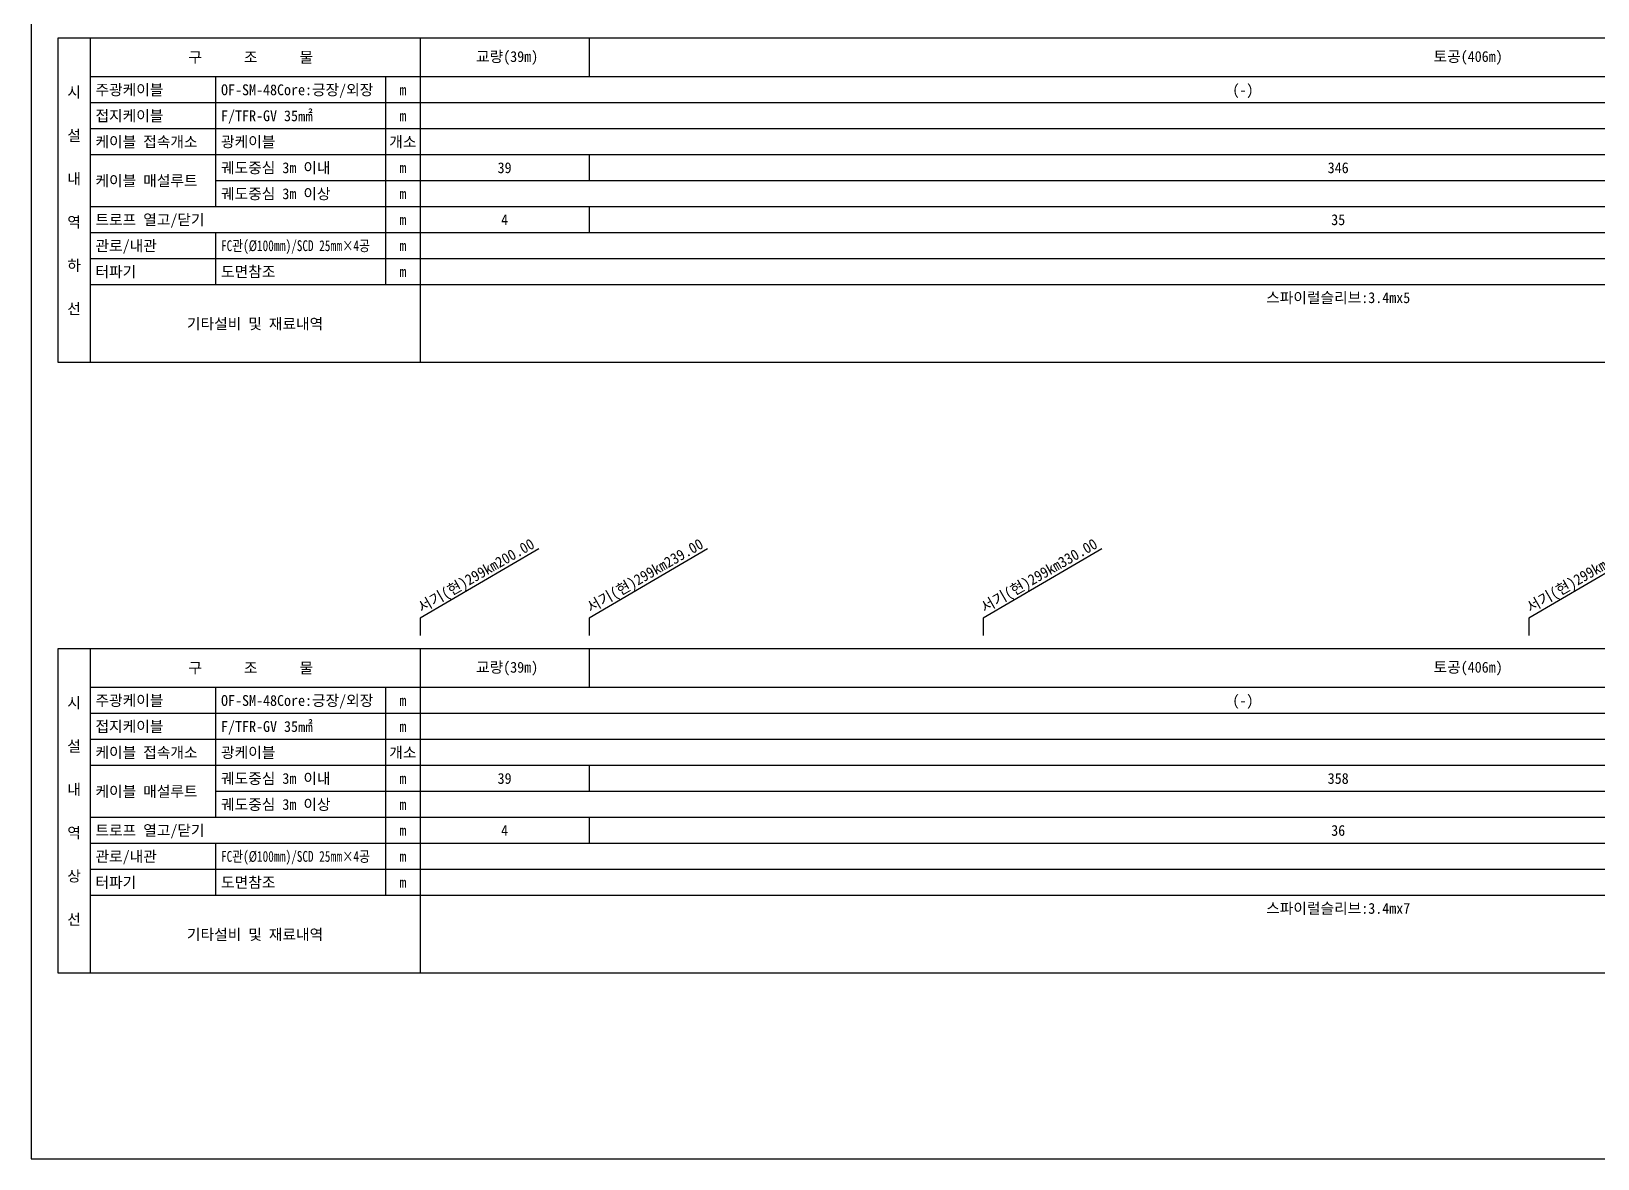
# Model space of a CAD drawing. Header units: millimetres. Extents: x 17638 to 18434, y 1103 to 1809.
# Drawn here: x 17637.9 to 17999.6, y 1103.1 to 1363.4 of the extents above; entities that cross this region are included whole.
import ezdxf
from ezdxf.enums import TextEntityAlignment as Align

# ---------------------------------------------------------------- set-up
doc = ezdxf.new("R2010")
doc.units = ezdxf.units.MM
doc.header["$LTSCALE"] = 10
doc.header["$MEASUREMENT"] = 0
for name, color, linetype in [('TT-TABL-LIN1', 4, 'Continuous'), ('TT-TABL-LIN2', 1, 'Continuous'), ('TT-TABL-TEX1', 6, 'Continuous'), ('TT-TABL-TEX2', 3, 'Continuous'), ('TZ-LEAL', 1, 'Continuous'), ('TZ-LEAT', 3, 'Continuous')]:
    doc.layers.add(name, color=color, linetype=linetype)
doc.layers.add('TX-PAPR', color=2, linetype='Continuous', plot=False)
doc.styles.get("Standard").update_dxf_attribs({"font": 'GulimChe.ttf'})
doc.styles.add('굴림체', font='GulimChe.ttf')

# ---------------------------------------------------------------- blocks, each defined once
blk = doc.blocks.new('JD-경부고속하선표_190503')
at = {"layer": 'TT-TABL-LIN1'}
blk.add_lwpolyline([(2, 114), (785.58, 114), (785.58, 39), (2, 39)], close=True, dxfattribs=at)
at = {"layer": 'TT-TABL-LIN2'}
for p, q in [((85.58, 114), (85.58, 39)), ((77.58, 105), (77.58, 57))]:
    blk.add_line(p, q, dxfattribs=at)
for points in [[(9.33, 114), (9.33, 39)], [(785.58, 105), (9.33, 105)], [(38.33, 105), (38.33, 75)], [(785.58, 99), (9.33, 99)], [(785.58, 93), (9.33, 93)], [(785.58, 87), (9.33, 87)], [(785.58, 81), (38.33, 81)], [(785.58, 75), (9.33, 75)], [(785.58, 69), (9.33, 69)], [(38.33, 69), (38.33, 57)], [(785.58, 63), (9.33, 63)], [(785.58, 57), (9.33, 57)]]:
    blk.add_lwpolyline(points, dxfattribs=at)
at = {"layer": 'TT-TABL-TEX1'}
for s, p in [('구      조      물', (46.45, 109.5)), ('시', (5.66, 101.5)), ('설', (5.66, 91.5)), ('내', (5.66, 81.5)), ('역', (5.66, 71.5)), ('하', (5.66, 61.5)), ('선', (5.66, 51.5))]:
    blk.add_text(s, height=2.5, rotation=0, dxfattribs=at).set_placement(p, align=Align.MIDDLE)
at = {"layer": 'TT-TABL-TEX2'}
for s, p in [('주광케이블', (10.59, 102)), ('OF-SM-48Core:긍장/외장', (39.59, 102)), ('F/TFR-GV 35㎟', (39.59, 96)), ('접지케이블', (10.59, 96)), ('케이블 접속개소', (10.59, 90)), ('광케이블', (39.59, 90)), ('궤도중심 3m 이내', (39.59, 84)), ('케이블 매설루트', (10.59, 81)), ('궤도중심 3m 이상', (39.59, 78)), ('트로프 열고/닫기', (10.59, 72)), ('관로/내관', (10.59, 66)), ('터파기', (10.59, 60)), ('도면참조', (39.59, 60))]:
    blk.add_text(s, height=2.5, rotation=0, dxfattribs=at).set_placement(p, align=Align.MIDDLE_LEFT)
for s, p in [('m', (81.58, 102)), ('m', (81.58, 96)), ('m', (81.58, 96)), ('개소', (81.58, 90)), ('m', (81.58, 84)), ('m', (81.58, 78)), ('m', (81.58, 72)), ('m', (81.58, 66)), ('m', (81.58, 60)), ('기타설비 및 재료내역', (47.45, 48))]:
    blk.add_text(s, height=2.5, rotation=0, dxfattribs=at).set_placement(p, align=Align.MIDDLE)
at = {"layer": 'TT-TABL-TEX2', "width": 0.8}
blk.add_text('FC관(Ø100㎜)/SCD 25㎜×4공', height=2.5, rotation=0, dxfattribs=at).set_placement((39.59, 66), align=Align.MIDDLE_LEFT)
blk = doc.blocks.new('JD-경부고속상선표_190503')
at = {"layer": 'TT-TABL-LIN1'}
blk.add_lwpolyline([(2, 114), (785.58, 114), (785.58, 39), (2, 39)], close=True, dxfattribs=at)
at = {"layer": 'TT-TABL-LIN2'}
for p, q in [((85.58, 114), (85.58, 39)), ((77.58, 105), (77.58, 57))]:
    blk.add_line(p, q, dxfattribs=at)
for points in [[(9.33, 114), (9.33, 39)], [(785.58, 105), (9.33, 105)], [(38.33, 105), (38.33, 75)], [(785.58, 99), (9.33, 99)], [(785.58, 93), (9.33, 93)], [(785.58, 87), (9.33, 87)], [(785.58, 81), (38.33, 81)], [(785.58, 75), (9.33, 75)], [(785.58, 69), (9.33, 69)], [(38.33, 69), (38.33, 57)], [(785.58, 63), (9.33, 63)], [(785.58, 57), (9.33, 57)]]:
    blk.add_lwpolyline(points, dxfattribs=at)
at = {"layer": 'TT-TABL-TEX1'}
for s, p in [('구      조      물', (46.45, 109.5)), ('시', (5.66, 101.5)), ('설', (5.66, 91.5)), ('내', (5.66, 81.5)), ('역', (5.66, 71.5)), ('상', (5.66, 61.5)), ('선', (5.66, 51.5))]:
    blk.add_text(s, height=2.5, rotation=0, dxfattribs=at).set_placement(p, align=Align.MIDDLE)
at = {"layer": 'TT-TABL-TEX2'}
for s, p in [('주광케이블', (10.59, 102)), ('OF-SM-48Core:긍장/외장', (39.59, 102)), ('F/TFR-GV 35㎟', (39.59, 96)), ('접지케이블', (10.59, 96)), ('케이블 접속개소', (10.59, 90)), ('광케이블', (39.59, 90)), ('궤도중심 3m 이내', (39.59, 84)), ('케이블 매설루트', (10.59, 81)), ('궤도중심 3m 이상', (39.59, 78)), ('트로프 열고/닫기', (10.59, 72)), ('관로/내관', (10.59, 66)), ('터파기', (10.59, 60)), ('도면참조', (39.59, 60))]:
    blk.add_text(s, height=2.5, rotation=0, dxfattribs=at).set_placement(p, align=Align.MIDDLE_LEFT)
for s, p in [('m', (81.58, 102)), ('m', (81.58, 96)), ('m', (81.58, 96)), ('개소', (81.58, 90)), ('m', (81.58, 84)), ('m', (81.58, 78)), ('m', (81.58, 72)), ('m', (81.58, 66)), ('m', (81.58, 60)), ('기타설비 및 재료내역', (47.45, 48))]:
    blk.add_text(s, height=2.5, rotation=0, dxfattribs=at).set_placement(p, align=Align.MIDDLE)
at = {"layer": 'TT-TABL-TEX2', "width": 0.8}
blk.add_text('FC관(Ø100㎜)/SCD 25㎜×4공', height=2.5, rotation=0, dxfattribs=at).set_placement((39.59, 66), align=Align.MIDDLE_LEFT)

msp = doc.modelspace()

# ---------------------------------------------------------------- linework, layer by layer
at = {"layer": 'TT-TABL-LIN2'}
for p, q in [((17766.68, 1361.87), (17766.68, 1352.87)), ((17766.68, 1220.85), (17766.68, 1211.85))]:
    msp.add_line(p, q, dxfattribs=at)
at = {"layer": 'TX-PAPR'}
msp.add_lwpolyline([(17637.89, 1103.05), (18433.89, 1103.05), (18433.89, 1619.05), (17637.89, 1619.05)], close=True, dxfattribs=at)
at = {"layer": 'TZ-LEAL'}
for points in [[(17766.68, 1334.87), (17766.68, 1328.87)], [(17766.68, 1322.87), (17766.68, 1316.87)], [(17755.07, 1243.87), (17727.68, 1227.85), (17727.68, 1223.85)], [(17794.07, 1243.87), (17766.68, 1227.85), (17766.68, 1223.85)], [(17885.07, 1243.87), (17857.68, 1227.85), (17857.68, 1223.85)], [(18011.07, 1243.87), (17983.68, 1227.85), (17983.68, 1223.85)], [(17766.68, 1193.85), (17766.68, 1187.85)], [(17766.68, 1181.85), (17766.68, 1175.85)]]:
    msp.add_lwpolyline(points, dxfattribs=at)

# ---------------------------------------------------------------- block references
at = {"layer": 'TT-TABL-LIN2'}
for name, p in [('JD-경부고속하선표_190503', (17642.11, 1247.87)), ('JD-경부고속상선표_190503', (17642.11, 1106.85))]:
    msp.add_blockref(name, p, dxfattribs=at)

# ---------------------------------------------------------------- texts
at = {"layer": 'TT-TABL-TEX2', "style": '굴림체'}
for s, p in [('교량(39m)', (17747.76, 1357.37)), ('토공(406m)', (17969.68, 1357.37)), ('교량(39m)', (17747.76, 1216.35)), ('토공(406m)', (17969.68, 1216.35))]:
    msp.add_text(s, height=2.5, dxfattribs=at).set_placement(p, align=Align.MIDDLE)
at = {"layer": 'TT-TABL-TEX2'}
for s, p in [('(-)', (17917.68, 1349.87)), ('39', (17747.18, 1331.87)), ('346', (17939.68, 1331.87)), ('4', (17747.18, 1319.87)), ('35', (17939.68, 1319.87)), ('스파이럴슬리브:3.4mx5', (17939.68, 1301.87)), ('(-)', (17917.68, 1208.85)), ('39', (17747.18, 1190.85)), ('358', (17939.68, 1190.85)), ('4', (17747.18, 1178.85)), ('36', (17939.68, 1178.85)), ('스파이럴슬리브:3.4mx7', (17939.68, 1160.85))]:
    msp.add_text(s, height=2.5, dxfattribs=at).set_placement(p, align=Align.MIDDLE_CENTER)
at = {"layer": 'TZ-LEAT', "style": '굴림체'}
for s, p in [('서기(현)299km200.00', (17741.18, 1236.64)), ('서기(현)299km239.00', (17780.18, 1236.64)), ('서기(현)299km330.00', (17871.18, 1236.64)), ('서기(현)299km456.00', (17997.18, 1236.64))]:
    msp.add_text(s, height=2.5, rotation=30, dxfattribs=at).set_placement(p, align=Align.CENTER)

doc.saveas('drawing.dxf')
